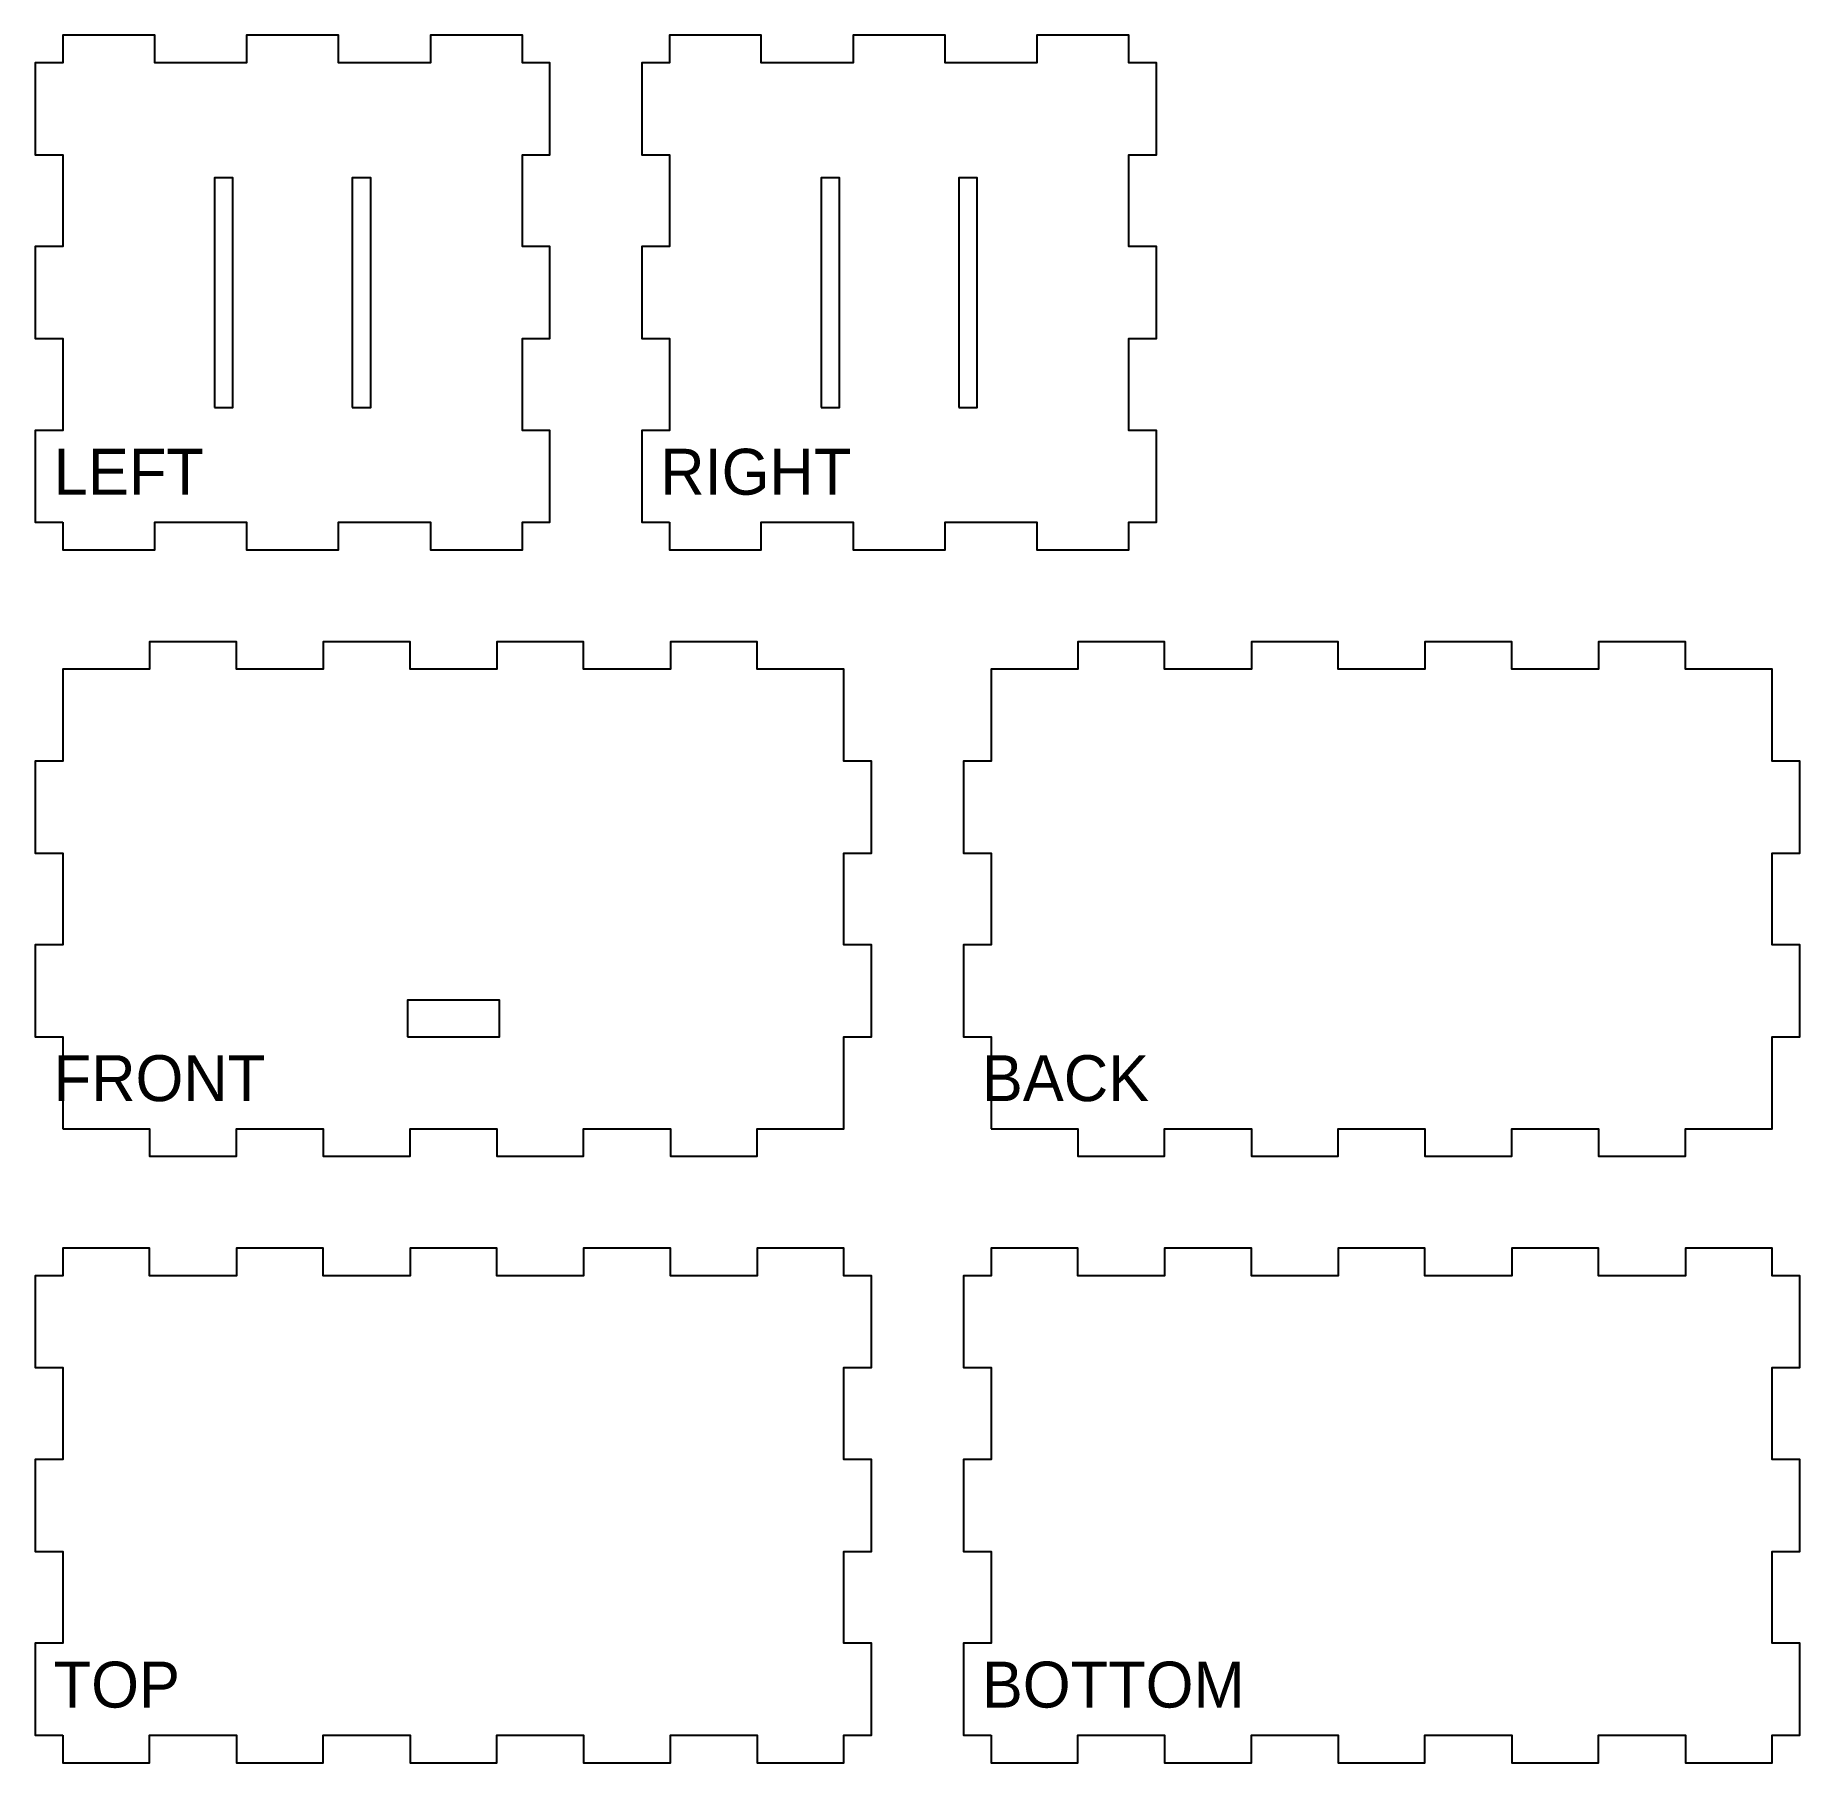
# Model space of a CAD drawing. Header units: centimetres. Extents: x 0.7 to 19.9, y 0.7 to 19.5.
import ezdxf

# ---------------------------------------------------------------- set-up
doc = ezdxf.new("R2010")
doc.units = ezdxf.units.CM
doc.layers.add('CUT', color=1, linetype='Continuous')
doc.layers.add('LABEL', color=5, linetype='Continuous')

msp = doc.modelspace()

# ---------------------------------------------------------------- linework, layer by layer
at = {"layer": 'CUT'}
for points in [[(1, 14.2), (1, 13.9), (2, 13.9), (2, 14.2), (3, 14.2), (3, 13.9), (4, 13.9), (4, 14.2), (5, 14.2), (5, 13.9), (6, 13.9), (6, 14.2), (6.3, 14.2), (6.3, 15.2), (6, 15.2), (6, 16.2), (6.3, 16.2), (6.3, 17.2), (6, 17.2), (6, 18.2), (6.3, 18.2), (6.3, 19.2), (6, 19.2), (6, 19.5), (5, 19.5), (5, 19.2), (4, 19.2), (4, 19.5), (3, 19.5), (3, 19.2), (2, 19.2), (2, 19.5), (1, 19.5), (1, 19.2), (0.7, 19.2), (0.7, 18.2), (1, 18.2), (1, 17.2), (0.7, 17.2), (0.7, 16.2), (1, 16.2), (1, 15.2), (0.7, 15.2), (0.7, 14.2), (1, 14.2)], [(7.6, 14.2), (7.6, 13.9), (8.6, 13.9), (8.6, 14.2), (9.6, 14.2), (9.6, 13.9), (10.6, 13.9), (10.6, 14.2), (11.6, 14.2), (11.6, 13.9), (12.6, 13.9), (12.6, 14.2), (12.9, 14.2), (12.9, 15.2), (12.6, 15.2), (12.6, 16.2), (12.9, 16.2), (12.9, 17.2), (12.6, 17.2), (12.6, 18.2), (12.9, 18.2), (12.9, 19.2), (12.6, 19.2), (12.6, 19.5), (11.6, 19.5), (11.6, 19.2), (10.6, 19.2), (10.6, 19.5), (9.6, 19.5), (9.6, 19.2), (8.6, 19.2), (8.6, 19.5), (7.6, 19.5), (7.6, 19.2), (7.3, 19.2), (7.3, 18.2), (7.6, 18.2), (7.6, 17.2), (7.3, 17.2), (7.3, 16.2), (7.6, 16.2), (7.6, 15.2), (7.3, 15.2), (7.3, 14.2), (7.6, 14.2)], [(2.65, 15.45), (2.85, 15.45), (2.85, 17.95), (2.65, 17.95)], [(4.15, 15.45), (4.35, 15.45), (4.35, 17.95), (4.15, 17.95)], [(9.25, 15.45), (9.45, 15.45), (9.45, 17.95), (9.25, 17.95)], [(10.75, 15.45), (10.95, 15.45), (10.95, 17.95), (10.75, 17.95)], [(1, 7.6), (1.944, 7.6), (1.944, 7.3), (2.889, 7.3), (2.889, 7.6), (3.833, 7.6), (3.833, 7.3), (4.778, 7.3), (4.778, 7.6), (5.722, 7.6), (5.722, 7.3), (6.667, 7.3), (6.667, 7.6), (7.611, 7.6), (7.611, 7.3), (8.556, 7.3), (8.556, 7.6), (9.5, 7.6), (9.5, 8.6), (9.8, 8.6), (9.8, 9.6), (9.5, 9.6), (9.5, 10.6), (9.8, 10.6), (9.8, 11.6), (9.5, 11.6), (9.5, 12.6), (8.556, 12.6), (8.556, 12.9), (7.611, 12.9), (7.611, 12.6), (6.667, 12.6), (6.667, 12.9), (5.722, 12.9), (5.722, 12.6), (4.778, 12.6), (4.778, 12.9), (3.833, 12.9), (3.833, 12.6), (2.889, 12.6), (2.889, 12.9), (1.944, 12.9), (1.944, 12.6), (1, 12.6), (1, 11.6), (0.7, 11.6), (0.7, 10.6), (1, 10.6), (1, 9.6), (0.7, 9.6), (0.7, 8.6), (1, 8.6), (1, 7.6)], [(11.1, 7.6), (12.044, 7.6), (12.044, 7.3), (12.989, 7.3), (12.989, 7.6), (13.933, 7.6), (13.933, 7.3), (14.878, 7.3), (14.878, 7.6), (15.822, 7.6), (15.822, 7.3), (16.767, 7.3), (16.767, 7.6), (17.711, 7.6), (17.711, 7.3), (18.656, 7.3), (18.656, 7.6), (19.6, 7.6), (19.6, 8.6), (19.9, 8.6), (19.9, 9.6), (19.6, 9.6), (19.6, 10.6), (19.9, 10.6), (19.9, 11.6), (19.6, 11.6), (19.6, 12.6), (18.656, 12.6), (18.656, 12.9), (17.711, 12.9), (17.711, 12.6), (16.767, 12.6), (16.767, 12.9), (15.822, 12.9), (15.822, 12.6), (14.878, 12.6), (14.878, 12.9), (13.933, 12.9), (13.933, 12.6), (12.989, 12.6), (12.989, 12.9), (12.044, 12.9), (12.044, 12.6), (11.1, 12.6), (11.1, 11.6), (10.8, 11.6), (10.8, 10.6), (11.1, 10.6), (11.1, 9.6), (10.8, 9.6), (10.8, 8.6), (11.1, 8.6), (11.1, 7.6)], [(4.75, 8.6), (5.75, 8.6), (5.75, 9), (4.75, 9)], [(1, 1), (1, 0.7), (1.944, 0.7), (1.944, 1), (2.889, 1), (2.889, 0.7), (3.833, 0.7), (3.833, 1), (4.778, 1), (4.778, 0.7), (5.722, 0.7), (5.722, 1), (6.667, 1), (6.667, 0.7), (7.611, 0.7), (7.611, 1), (8.556, 1), (8.556, 0.7), (9.5, 0.7), (9.5, 1), (9.8, 1), (9.8, 2), (9.5, 2), (9.5, 3), (9.8, 3), (9.8, 4), (9.5, 4), (9.5, 5), (9.8, 5), (9.8, 6), (9.5, 6), (9.5, 6.3), (8.556, 6.3), (8.556, 6), (7.611, 6), (7.611, 6.3), (6.667, 6.3), (6.667, 6), (5.722, 6), (5.722, 6.3), (4.778, 6.3), (4.778, 6), (3.833, 6), (3.833, 6.3), (2.889, 6.3), (2.889, 6), (1.944, 6), (1.944, 6.3), (1, 6.3), (1, 6), (0.7, 6), (0.7, 5), (1, 5), (1, 4), (0.7, 4), (0.7, 3), (1, 3), (1, 2), (0.7, 2), (0.7, 1), (1, 1)], [(11.1, 1), (11.1, 0.7), (12.044, 0.7), (12.044, 1), (12.989, 1), (12.989, 0.7), (13.933, 0.7), (13.933, 1), (14.878, 1), (14.878, 0.7), (15.822, 0.7), (15.822, 1), (16.767, 1), (16.767, 0.7), (17.711, 0.7), (17.711, 1), (18.656, 1), (18.656, 0.7), (19.6, 0.7), (19.6, 1), (19.9, 1), (19.9, 2), (19.6, 2), (19.6, 3), (19.9, 3), (19.9, 4), (19.6, 4), (19.6, 5), (19.9, 5), (19.9, 6), (19.6, 6), (19.6, 6.3), (18.656, 6.3), (18.656, 6), (17.711, 6), (17.711, 6.3), (16.767, 6.3), (16.767, 6), (15.822, 6), (15.822, 6.3), (14.878, 6.3), (14.878, 6), (13.933, 6), (13.933, 6.3), (12.989, 6.3), (12.989, 6), (12.044, 6), (12.044, 6.3), (11.1, 6.3), (11.1, 6), (10.8, 6), (10.8, 5), (11.1, 5), (11.1, 4), (10.8, 4), (10.8, 3), (11.1, 3), (11.1, 2), (10.8, 2), (10.8, 1), (11.1, 1)]]:
    msp.add_lwpolyline(points, close=True, dxfattribs=at)

# ---------------------------------------------------------------- texts
at = {"layer": 'LABEL'}
for s, p in [('LEFT', (0.9, 14.5)), ('RIGHT', (7.5, 14.5)), ('FRONT', (0.9, 7.9)), ('BACK', (11, 7.9)), ('TOP', (0.9, 1.3)), ('BOTTOM', (11, 1.3))]:
    msp.add_text(s, height=0.5, dxfattribs=at).set_placement(p)

doc.saveas('drawing.dxf')
